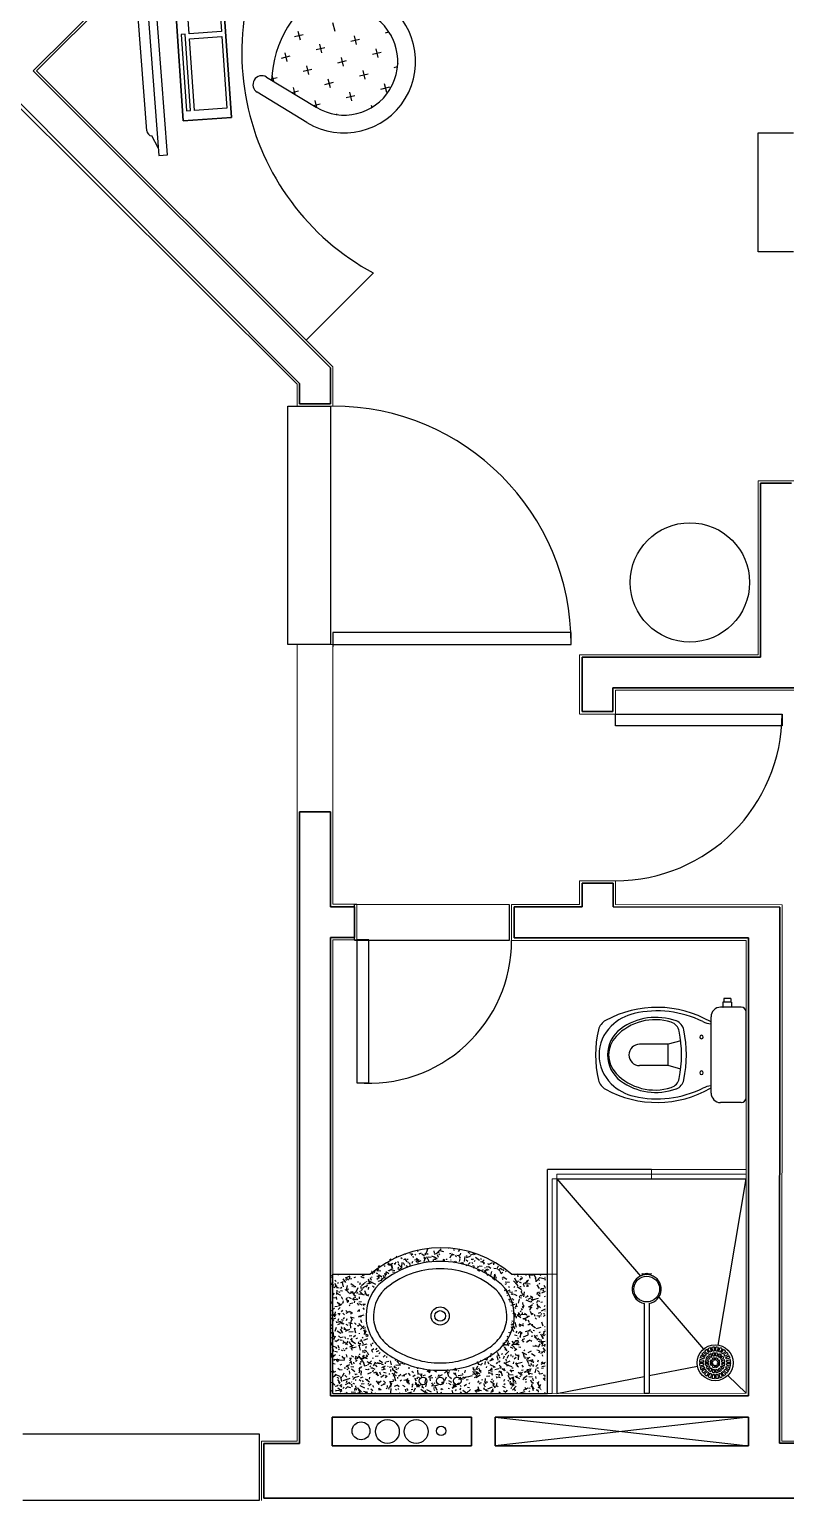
# Model space of a CAD drawing. Header units: millimetres. Extents: x -32319 to 9885, y 990 to 22164.
# Drawn here: x 3684 to 6858, y 9785 to 15960 of the extents above; entities that cross this region are included whole.
import ezdxf

# ---------------------------------------------------------------- set-up
doc = ezdxf.new("R2010")
doc.units = ezdxf.units.MM
doc.layers.add('door', color=53, linetype='Continuous')
doc.layers.add('furniture', color=34, linetype='Continuous')
for name, color, linetype, lineweight in [('plaster', 4, 'Continuous', 13), ('wall', 5, 'Continuous', 35), ('wind', 161, 'Continuous', 5)]:
    doc.layers.add(name, color=color, linetype=linetype, lineweight=lineweight)

msp = doc.modelspace()

# ---------------------------------------------------------------- hatches: boundary and pattern name
h = msp.add_hatch()
h.set_pattern_fill('TRACOS2,_O', color=256, scale=150, angle=180)
h.set_pattern_definition([(180, (205164.31, 301496.59), (-66, -114), [6, -100.5, 4.5, -43.5, 9, -106.5]), (185, (205231.81, 301442.59), (-59.063147, -116.591358), [12, -100.5, 9, -43.5, 18, -106.5]), (190, (205192.81, 301435.09), (-40.33807, -142.67214), [10.5, -25.5, 13.5, -79.5, 7.5, -99]), (195, (205219.81, 301421.59), (-33.75348, -134.830273), [21, -25.5, 22.5, -79.5, 16.5, -99]), (200, (205207.81, 301483.09), (-66.735477, -110.488127), [12, -82.5, 10.5, -61.5, 7.5, -48]), (205, (205186.81, 301504.09), (-74.792355, -109.354257), [16.5, -82.5, 21, -61.5, 18, -48]), (210, (205164.31, 301492.09), (10.98463, -127.025934), [7.5, -49.5, 6, -73.5, 4.5, -97.5]), (215, (205231.81, 301546.09), (-11.16179, -148.815034), [16.5, -49.5, 12, -73.5, 9, -97.5]), (220, (205206.31, 301459.09), (-16.917959, -108.185178), [6, -66, 4.5, -42, 12, -76.5]), (225, (205206.31, 301513.09), (30.759145, -147.431764), [12, -66, 9, -42, 22.5, -76.5]), (230, (205183.81, 301513.09), (40.123932, -117.866747), [3, -55.5, 7.5, -91.5, 9, -46.5]), (240, (205179.31, 301502.59), (49.736515, -111.85383), [7.5, -61.5, 3, -72, 6, -55.5]), (245, (205233.31, 301502.59), (36.47457, -156.03399), [16.5, -61.5, 6, -72, 12, -55.5]), (250, (205195.81, 301520.59), (54.946135, -107.793424), [4.5, -28.5, 9, -48, 6, -66]), (255, (205249.81, 301534.09), (116.29186, -116.570595), [9, -28.5, 18, -48, 12, -66]), (260, (205188.31, 301432.09), (104.28267, -82.359725), [10.5, -66, 4.5, -78, 9, -73.5]), (265, (205174.81, 301540.09), (124.512596, -74.13409), [21, -66, 9, -78, 18, -73.5]), (270, (205179.31, 301496.59), (132, -55.5), [9, -46.5, 6, -91.5, 3, -93]), (275, (205233.31, 301442.59), (141.041254, -97.57876), [18, -46.5, 6, -91.5, 6, -93]), (280, (205203.31, 301450.09), (123.98573, -72.572646), [10.5, -58.5, 9, -48, 10.5, -109.5]), (285, (205176.31, 301423.09), (129.83905, -61.490416), [21, -58.5, 18, -48, 21, -109.5]), (290, (205213.81, 301535.59), (120.22017, -40.84557), [12, -39, 6, -79.5, 9, -87]), (295, (205132.81, 301535.59), (123.322623, -30.21226), [22.5, -39, 12, -79.5, 18, -87]), (300, (205254.31, 301517.59), (143.324972, -14.246134), [7.5, -100.5, 9, -46.5, 10.5, -61.5]), (305, (205240.81, 301504.09), (162.823044, -5.0156), [16.5, -100.5, 18, -46.5, 21, -61.5]), (310, (205221.31, 301550.59), (139.553884, -35.63304), [4.5, -33, 6, -64.5, 12, -84]), (315, (205207.81, 301537.09), (161.220346, -23.334524), [9, -33, 12, -64.5, 22.5, -84]), (320, (205266.31, 301430.59), (110.298426, 17.102844), [9, -54, 10.5, -46.5, 6, -63]), (325, (205206.31, 301525.09), (116.131378, 37.709456), [18, -54, 21, -46.5, 12, -63]), (330, (205141.81, 301559.59), (102.412486, 60.38363), [6, -42, 12, -93, 10.5, -85.5]), (335, (205155.31, 301477.09), (133.46546, 51.963648), [12, -42, 22.5, -93, 21, -85.5]), (340, (205240.81, 301475.59), (118.950537, 81.214345), [9, -63, 7.5, -57, 6, -91.5]), (345, (205254.31, 301529.59), (127.953653, 100.818463), [18, -63, 16.5, -57, 12, -91.5]), (350, (205231.81, 301511.59), (107.822024, 84.561583), [13.5, -49.5, 9, -67.5, 12, -66]), (355, (205164.31, 301444.09), (102.394906, 120.534366), [16.5, -49.5, 18, -67.5, 19.5, -66])])
h.paths.add_polyline_path([(5848.2, 10235.4), (4948.2, 10235.4), (4948.2, 10735.4), (5104.9, 10735.4, -0.37446), (5698, 10735.4), (5848.2, 10735.4)])
h.paths.add_polyline_path([(5673.2, 10449.8, 0.12568), (5708.6, 10541.5, 0.221372), (5655.4, 10692.4, 0.186059), (5398.5, 10789.2, 0.186059), (5141, 10692.4, 0.221372), (5087.8, 10541.5, 0.12568), (5123.2, 10449.8, 0.090827), (5188, 10393.3, 0.145827), (5398.4, 10332.3, 0.145827), (5608.4, 10393.3, 0.090827)], flags=16)
h.paths.add_polyline_path([(5648.2, 10468.6, 0.123903), (5677.6, 10544.8, 0.21906), (5633.8, 10669.8, 0.185248), (5398.2, 10758, 0.185248), (5162.6, 10669.8, 0.21906), (5118.8, 10544.8, 0.123903), (5148.2, 10468.6, 0.09047), (5204.5, 10419.8, 0.14623), (5398.2, 10363.6, 0.14623), (5592, 10419.8, 0.09047)], flags=0)
h.paths.add_polyline_path([(5454, 10287.7, 1), (5485.8, 10287.7, 1)], flags=16)
h.paths.add_polyline_path([(5382.3, 10287.7, 1), (5414.1, 10287.7, 1)], flags=16)
h.paths.add_polyline_path([(5436.3, 10560.5, 1), (5360.1, 10560.5, 1)], flags=0)
h.paths.add_polyline_path([(5420.7, 10560.5, 1), (5375.7, 10560.5, 1)], flags=0)
h.paths.add_polyline_path([(5310.6, 10287.7, 1), (5342.4, 10287.7, 1)], flags=16)

# ---------------------------------------------------------------- linework, layer by layer
for p, q in [((4768.2, 13379.2), (4768.2, 14379.2)), ((4768.2, 14379.2), (4948.2, 14379.2)), ((4948.2, 14379.2), (4948.2, 13379.2)), ((4948.2, 13379.2), (4768.2, 13379.2)), ((5048.2, 12289), (5698.2, 12286.9)), ((5048.2, 12139), (5048.2, 12289)), ((5698.2, 12286.9), (5698.2, 12136.9)), ((5698.2, 12136.9), (5048.2, 12136.9)), ((5639, 10135.4), (6702.3, 10015.4)), ((6702.4, 10135.4), (5639, 10015.4)), ((3656.6, 10065.5), (4648.1, 10065.5)), ((4648.1, 10065.5), (4648.1, 9785.5)), ((4648.1, 9785.5), (3656.6, 9785.5))]:
    msp.add_line(p, q)
for centre, radius in [((5076, 10078), 37.5), ((5186.5, 10075.4), 50), ((5307.5, 10075.5), 50), ((5412, 10078), 20)]:
    msp.add_circle(centre, radius)
at = {"layer": 'door'}
for p, q in [((5958.1, 13429.2), (4958.1, 13429.2)), ((4958.1, 13429.2), (4958.1, 13369.2)), ((5958.1, 13379.2), (5958.1, 13429.2)), ((4958.1, 13379.2), (5958.1, 13379.2)), ((6143.6, 13036.9), (6143.6, 13086.9)), ((6143.6, 13086.9), (6843.6, 13086.9)), ((6843.6, 13036.9), (6143.6, 13036.9)), ((6843.6, 13086.9), (6843.6, 13036.9)), ((5058.1, 12139), (5058.1, 11539)), ((5108.1, 12139), (5058.1, 12139)), ((5108.1, 11539), (5108.1, 12139)), ((5058.1, 11539), (5108.1, 11539))]:
    msp.add_line(p, q, dxfattribs=at)
for centre, radius, start, end in [((4958.1, 13379.2), 1000, 0, 89.99894), ((6143.6, 13086.9), 700, 270.00063, 0), ((5108.1, 12136.9), 600, 265.23636, 0)]:
    msp.add_arc(centre, radius, start, end, dxfattribs=at)
at = {"layer": 'furniture'}
for p, q in [((3714, 15785.8), (4976.2, 17048.1)), ((4174.1, 16121.8), (4226.5, 15431.3)), ((4263.6, 15434.1), (4211.2, 16124.7)), ((4176.6, 15535.1), (4140.5, 16011.7)), ((4797.1, 15930.5), (4833.5, 15939.4)), ((4810.9, 15953.2), (4819.8, 15916.7)), ((4956.6, 15988.7), (4965.5, 15952.3)), ((5047.3, 15933.6), (5056.1, 15897.2)), ((5179.2, 15946.4), (5193, 15949.8)), ((5200.8, 15937), (5201.9, 15932.7)), ((4887.7, 15875.4), (4924.2, 15884.3)), ((4901.5, 15898.1), (4910.4, 15861.6)), ((5033.5, 15910.9), (5069.9, 15919.8)), ((5137.9, 15878.5), (5146.8, 15842)), ((4742, 15839.9), (4778.4, 15848.8)), ((4755.8, 15862.5), (4764.7, 15826.1)), ((4978.4, 15820.3), (5014.8, 15829.2)), ((4992.1, 15843), (5001, 15806.5)), ((5124.1, 15855.8), (5160.5, 15864.7)), ((5228.5, 15823.4), (5229.9, 15817.6)), ((4679, 15760.5), (4887.9, 15633.4)), ((4700.6, 15752.6), (4723.3, 15758.1)), ((4701.6, 15767.9), (4707.7, 15743)), ((4832.6, 15784.8), (4869.1, 15793.7)), ((4846.4, 15807.4), (4855.3, 15771)), ((4937, 15752.3), (4945.9, 15715.9)), ((5069, 15765.2), (5105.4, 15774.1)), ((5082.8, 15787.9), (5091.6, 15751.4)), ((5214.7, 15800.7), (5229, 15804.2)), ((4849, 15569.4), (4640, 15696.4)), ((4785.1, 15696), (4814, 15703)), ((4791.3, 15716.8), (4798.3, 15687.9)), ((4923.3, 15729.7), (4959.7, 15738.6)), ((5027.7, 15697.2), (5036.5, 15660.8)), ((5159.6, 15710.1), (5196.1, 15719)), ((5173.4, 15732.7), (5182.3, 15696.3)), ((5197.1, 15708.8), (5197.3, 15709.2)), ((4875.7, 15640.9), (4904.6, 15647.9)), ((4881.9, 15661.7), (4889, 15632.8)), ((5013.9, 15674.6), (5050.3, 15683.4)), ((5118.3, 15642.1), (5120.6, 15632.7)), ((4531.9, 15591.1), (4329.2, 15576.9, 38.1)), ((4972.6, 15606.6), (4973.5, 15602.9)), ((4224.1, 15462.6), (4197.7, 15513.1)), ((6743.2, 15526.6), (6892.1, 15526.6)), ((6743.2, 15026.6), (6743.2, 15526.6)), ((4226.5, 15431.3), (4263.6, 15434.1)), ((6892.1, 15026.6), (6743.2, 15026.6)), ((4845.8, 14656.4), (5127.6, 14938.3)), ((6672.3, 11856.1), (6585.3, 11856.1)), ((6595.2, 11877.1), (6595.2, 11857.1)), ((6630.6, 11878.1), (6596.2, 11878.1)), ((6598.4, 11892.1), (6598.4, 11878.1)), ((6627.4, 11893.1), (6599.4, 11893.1)), ((6628.4, 11892.1), (6628.4, 11878.1)), ((6631.6, 11877.1), (6631.6, 11857.1)), ((6545.3, 11496.1), (6545.3, 11816.1)), ((6692.3, 11476.1), (6692.3, 11836.1)), ((6364.6, 11701.1), (6245.6, 11701.1)), ((6418, 11715.4), (6364.6, 11701.1)), ((6364.6, 11611.1), (6364.6, 11701.1)), ((6364.6, 11611.1), (6245.6, 11611.1)), ((6418, 11596.8), (6364.6, 11611.1)), ((6672.3, 11456.1), (6585.3, 11456.1)), ((6295.2, 11175.3), (5858.1, 11175.3)), ((5858.1, 10735.3), (5858.1, 11175.3)), ((5898.1, 11135.3), (5898.1, 10235.5)), ((5898.1, 11135.3), (6692.3, 11135.3)), ((4958.1, 10735.3), (5114.8, 10735.3)), ((4958.1, 10235.3), (4958.1, 10735.3)), ((5707.9, 10735.3), (5858.1, 10735.3)), ((5858.1, 10235.3), (5858.1, 10735.3)), ((6255.3, 10736.9), (6257, 10731.2)), ((6293, 10731.3), (6294.6, 10736.8)), ((6265.2, 10613.2), (6265.2, 10235.1)), ((6285.2, 10613.2), (6285.2, 10235.1)), ((6513.9, 10373.9), (6498.2, 10378.1)), ((6515.5, 10379.7), (6499.7, 10383.9)), ((6518.2, 10386.1), (6504, 10394.3)), ((6521.2, 10391.3), (6507, 10399.5)), ((6525.4, 10396.8), (6513.8, 10408.4)), ((6529.6, 10401.1), (6518.1, 10412.6)), ((6535.1, 10372.1), (6523.1, 10377.1)), ((6537.4, 10377.6), (6525.4, 10382.6)), ((6535.1, 10405.3), (6527, 10419.4)), ((6540.3, 10381.9), (6531.1, 10391.1)), ((6540.3, 10408.3), (6532.2, 10422.4)), ((6544.5, 10386.2), (6535.3, 10395.4)), ((6546.8, 10410.9), (6542.5, 10426.7)), ((6548.8, 10389), (6543.8, 10401.1)), ((6552.8, 10369.4), (6546, 10376.2)), ((6552.6, 10412.5), (6548.3, 10428.3)), ((6554.4, 10391.3), (6549.4, 10403.4)), ((6557.1, 10373.6), (6550.2, 10380.5)), ((6559.4, 10413.4), (6559.4, 10429.7)), ((6559.4, 10392.3), (6559.4, 10405.4)), ((6559.4, 10374.6), (6559.4, 10384.3)), ((6565.4, 10413.4), (6565.4, 10429.7)), ((6565.4, 10392.3), (6565.4, 10405.4)), ((6565.4, 10374.6), (6565.4, 10384.3)), ((6567.8, 10373.6), (6574.7, 10380.5)), ((6570.5, 10391.3), (6575.5, 10403.4)), ((6572.1, 10369.4), (6578.9, 10376.2)), ((6572.3, 10412.5), (6576.6, 10428.3)), ((6576.1, 10389), (6581.1, 10401.1)), ((6578.1, 10410.9), (6582.4, 10426.7)), ((6580.4, 10386.2), (6589.6, 10395.4)), ((6584.6, 10408.3), (6592.7, 10422.4)), ((6584.6, 10381.9), (6593.8, 10391.1)), ((6587.5, 10377.6), (6599.5, 10382.6)), ((6589.7, 10405.3), (6597.9, 10419.4)), ((6589.8, 10372.1), (6601.8, 10377.1)), ((6595.3, 10401.1), (6606.8, 10412.6)), ((6599.5, 10396.8), (6611, 10408.4)), ((6603.7, 10391.3), (6617.9, 10399.5)), ((6606.7, 10386.1), (6620.9, 10394.3)), ((6609.4, 10379.7), (6625.2, 10383.9)), ((6610.9, 10373.9), (6626.7, 10378.1)), ((6513, 10367), (6496.7, 10367)), ((6513, 10361), (6496.7, 10361)), ((6513.9, 10354.1), (6498.2, 10349.9)), ((6515.5, 10348.3), (6499.7, 10344.1)), ((6518.2, 10341.9), (6504, 10333.7)), ((6521.2, 10336.7), (6507, 10328.5)), ((6525.4, 10331.2), (6513.8, 10319.6)), ((6529.6, 10326.9), (6518.1, 10315.4)), ((6534.1, 10367), (6521.1, 10367)), ((6534.1, 10361), (6521.1, 10361)), ((6535.1, 10355.9), (6523.1, 10350.9)), ((6537.4, 10350.4), (6525.4, 10345.4)), ((6535.1, 10322.7), (6527, 10308.6)), ((6540.3, 10346.1), (6531.1, 10336.8)), ((6540.3, 10319.7), (6532.2, 10305.6)), ((6544.5, 10341.8), (6535.3, 10332.6)), ((6551.9, 10367), (6542.2, 10367)), ((6551.9, 10361), (6542.2, 10361)), ((6546.8, 10317), (6542.5, 10301.3)), ((6548.8, 10339), (6543.8, 10326.9)), ((6552.8, 10358.6), (6546, 10351.8)), ((6552.6, 10315.5), (6548.3, 10299.7)), ((6554.4, 10336.7), (6549.4, 10324.6)), ((6557.1, 10354.4), (6550.2, 10347.5)), ((6559.4, 10353.4), (6559.4, 10343.7)), ((6559.4, 10335.7), (6559.4, 10322.6)), ((6559.4, 10314.6), (6559.4, 10298.3)), ((6565.4, 10353.4), (6565.4, 10343.7)), ((6565.4, 10335.7), (6565.4, 10322.6)), ((6565.4, 10314.6), (6565.4, 10298.3)), ((6567.8, 10354.4), (6574.7, 10347.5)), ((6570.5, 10336.7), (6575.5, 10324.6)), ((6572.1, 10358.6), (6578.9, 10351.8)), ((6572.3, 10315.5), (6576.6, 10299.7)), ((6573, 10367), (6582.7, 10367)), ((6573, 10361), (6582.7, 10361)), ((6576.1, 10339), (6581.1, 10326.9)), ((6578.1, 10317), (6582.4, 10301.3)), ((6580.4, 10341.8), (6589.6, 10332.6)), ((6584.6, 10346.1), (6593.8, 10336.8)), ((6584.6, 10319.7), (6592.7, 10305.6)), ((6587.5, 10350.4), (6599.5, 10345.4)), ((6589.7, 10322.7), (6597.9, 10308.6)), ((6589.8, 10355.9), (6601.8, 10350.9)), ((6590.8, 10367), (6603.8, 10367)), ((6590.8, 10361), (6603.8, 10361)), ((6595.3, 10326.9), (6606.8, 10315.4)), ((6599.5, 10331.2), (6611, 10319.6)), ((6603.7, 10336.7), (6617.9, 10328.5)), ((6606.7, 10341.9), (6620.9, 10333.7)), ((6609.4, 10348.3), (6625.2, 10344.1)), ((6610.9, 10354.1), (6626.7, 10349.9)), ((6611.9, 10367), (6628.2, 10367)), ((6611.9, 10361), (6628.2, 10361)), ((4958.1, 10235.3), (5858.1, 10235.3)), ((6285.2, 10235.5), (6265.2, 10235.5))]:
    msp.add_line(p, q, dxfattribs=at)
at = {"layer": 'furniture', "ltscale": 4}
for p, q in [((5898.1, 11135.3), (6248.9, 10728)), ((6575, 10438.4), (6692.3, 11135.3)), ((6325.5, 10639.1), (6513.2, 10421.2)), ((6285.2, 10310.4), (6488.3, 10349.7)), ((5898.1, 10235.5), (6265.2, 10306.5)), ((6616.1, 10310.9), (6692.3, 10235.6))]:
    msp.add_line(p, q, dxfattribs=at)
at = {"layer": 'furniture'}
for centre, radius in [((6456.5, 13639.3), 250.5), ((6275.2, 10673.2), 54.1), ((5408.1, 10560.4), 38.1), ((5408.1, 10560.4), 22.5), ((6562.4, 10364), 75.5), ((5336.4, 10287.7), 15.9), ((5408.1, 10287.7), 15.9), ((5479.8, 10287.7), 15.9)]:
    msp.add_circle(centre, radius, dxfattribs=at)
for centre, radius, start, end in [((5627.2, 15863.6), 1051.9, 141.19427, 241.6331), ((5166, 15727.9), 466.1, 119.80064, 177.59375), ((5005.1, 15826.1), 300, 328.69719, 58.69719), ((5005.1, 15826.1), 225, 328.69719, 58.69719), ((4659.5, 15728.5), 37.5, 58.69719, 238.69719), ((5004.8, 15825.7), 225, 238.69719, 328.69719), ((5004.8, 15825.7), 300, 238.69719, 328.69719), ((4200.5, 15536.9), 24, 184.33738, 263.22525), ((6585.3, 11816.1), 40, 89.99986, 180.00014), ((6596.2, 11877.1), 1, 90.00133, 179.99867), ((6596.2, 11857.1), 1, 180.00133, 269.99867), ((6599.4, 11892.1), 1, 90.00133, 179.99867), ((6627.4, 11892.1), 1, 0.00133, 89.99867), ((6630.6, 11877.1), 1, 0.00133, 89.99867), ((6630.6, 11857.1), 1, 270.00133, 359.99867), ((6672.3, 11836.1), 20, 0.00021, 90), ((6131.3, 11747.7), 60, 118.67423, 166.41306), ((6318.5, 11405.6), 450, 60.09397, 118.67676), ((6266.5, 11634.7), 200, 102.784, 134.53177), ((6309.5, 11578.6), 225, 72.3142, 136.45058), ((6313.7, 11563.6), 250, 69.916, 126.42868), ((6318.5, 11405.6), 435, 63.82193, 102.78909), ((6382.4, 11751.4), 50, 10.98906, 69.91727), ((6554.5, 11885.7), 100, 243.82224, 264.72693), ((6510.4, 11656.1), 450, 166.41403, 193.58597), ((6245.4, 11656.1), 170, 134.53368, 225.46643), ((6245.4, 11656.1), 135, 126.42796, 233.57204), ((6227.9, 11656.1), 112.5, 136.45079, 223.5494), ((6362.6, 11745.3), 50, 11.43528, 72.31356), ((5921.6, 11656.1), 500, 348.56461, 11.43539), ((5891.6, 11656.1), 550, 349.01114, 10.98886), ((6505.4, 11731.1), 7.5, 0, 180), ((6245.6, 11656.1), 45, 90.00025, 269.99975), ((6505.4, 11731.1), 7.5, 180, 0), ((6131.3, 11564.5), 60, 193.58656, 241.32416), ((6309.5, 11733.6), 225, 223.54944, 287.68573), ((6313.7, 11748.6), 250, 233.57132, 290.084), ((6362.6, 11566.9), 50, 287.68644, 348.56472), ((6382.4, 11560.8), 50, 290.08431, 349.01111), ((6505.4, 11581.1), 7.5, 0, 180), ((6505.4, 11581.1), 7.5, 180, 0), ((6318.5, 11906.7), 450, 241.32323, 299.90607), ((6266.5, 11677.5), 200, 225.46825, 257.21651), ((6318.5, 11906.7), 435, 257.21091, 296.17807), ((6554.5, 11426.5), 100, 95.27307, 116.17776), ((6585.3, 11496.1), 40, 179.99993, 269.85924), ((6672.3, 11476), 20, 270.00035, 359.99965), ((5411.3, 10394.9), 451.4, 48.94217, 131.05783), ((5405.1, 10406.8), 382.4, 89.51618, 131.67562), ((5405.1, 10406.8), 351.1, 89.51618, 131.49595), ((5411, 10406.8), 351.1, 48.50405, 90.48382), ((5411.3, 10407.5), 381.7, 48.28564, 90.44508), ((5286.4, 10559.8), 189.6, 135.61805, 185.54756), ((5529.8, 10559.8), 189.6, 354.45244, 44.38195), ((6275.2, 10673.2), 60.8, 107.38796, 260.53127), ((6255.7, 10737), 0.485, 83.97868, 197.38796), ((6259.8, 10776), 38.8, 263.97868, 293.35334), ((6275.2, 10673.2), 60.8, 73.0092, 107.38796), ((6290.6, 10776), 38.8, 246.64666, 275.28949), ((6275.2, 10673.2), 60.8, 279.46873, 73.0092), ((6294.2, 10736.9), 0.485, 343.0092, 95.28949), ((5286.4, 10559.8), 158.4, 135.99793, 185.42198), ((5529.8, 10559.8), 158.4, 354.57802, 44.00207), ((5294.9, 10565), 198.7, 186.82334, 215.47682), ((5294.9, 10565), 167.4, 186.94269, 215.19526), ((5521.3, 10565), 167.4, 324.80474, 353.05731), ((5521.3, 10565), 198.7, 324.52318, 353.17666), ((5319.8, 10598.3), 238.6, 218.51589, 239.27497), ((5319.8, 10598.3), 207.4, 218.74671, 239.42453), ((5496.3, 10598.3), 207.4, 300.57547, 321.25329), ((5496.3, 10598.3), 238.6, 300.72503, 321.48411), ((5405.3, 10715.8), 383.5, 237.26249, 270.4496), ((5405.3, 10715.8), 352.3, 237.17199, 270.4496), ((5410.8, 10715.8), 352.3, 269.5504, 302.82801), ((5411.1, 10715), 382.7, 269.58614, 302.77325), ((6562.4, 10364), 65.8, 167.61318, 177.38682), ((6562.4, 10364), 65.8, 152.61318, 162.38682), ((6562.4, 10364), 65.8, 137.61318, 147.38682), ((6562.4, 10364), 49.5, 168.4746, 176.5254), ((6562.4, 10364), 49.5, 153.4746, 161.5254), ((6562.4, 10364), 65.8, 122.61318, 132.38682), ((6562.4, 10364), 41.5, 161.64548, 175.85452), ((6562.4, 10364), 49.5, 138.4746, 146.5254), ((6562.4, 10364), 41.5, 139.14548, 153.35452), ((6562.4, 10364), 49.5, 123.4746, 131.5254), ((6562.4, 10364), 65.8, 107.61318, 117.38682), ((6562.4, 10364), 41.5, 116.64548, 130.85452), ((6562.4, 10364), 28.5, 141.04233, 151.45767), ((6562.4, 10364), 49.5, 108.4746, 116.5254), ((6562.4, 10364), 20.5, 143.41497, 171.58503), ((6562.4, 10364), 28.5, 118.54233, 128.95767), ((6562.4, 10364), 65.8, 92.61318, 102.38682), ((6562.4, 10364), 41.5, 94.14548, 108.35452), ((6562.4, 10364), 20.5, 98.41497, 126.58503), ((6562.4, 10364), 49.5, 93.4746, 101.5254), ((6562.4, 10364), 28.5, 96.04233, 106.45767), ((6562.4, 10364), 11, 105.82662, 119.17338), ((6562.4, 10364), 65.8, 77.61318, 87.38682), ((6562.4, 10364), 49.5, 78.4746, 86.5254), ((6562.4, 10364), 41.5, 71.64548, 85.85452), ((6562.4, 10364), 28.5, 73.54233, 83.95767), ((6562.4, 10364), 20.5, 53.41497, 81.58503), ((6562.4, 10364), 11, 60.82662, 74.17338), ((6562.4, 10364), 28.5, 51.04233, 61.45767), ((6562.4, 10364), 49.5, 63.4746, 71.5254), ((6562.4, 10364), 20.5, 8.41497, 36.58503), ((6562.4, 10364), 41.5, 49.14548, 63.35452), ((6562.4, 10364), 65.8, 62.61318, 72.38682), ((6562.4, 10364), 28.5, 28.54233, 38.95767), ((6562.4, 10364), 49.5, 48.4746, 56.5254), ((6562.4, 10364), 41.5, 26.64548, 40.85452), ((6562.4, 10364), 65.8, 47.61318, 57.38682), ((6562.4, 10364), 49.5, 33.4746, 41.5254), ((6562.4, 10364), 41.5, 4.14548, 18.35452), ((6562.4, 10364), 49.5, 18.4746, 26.5254), ((6562.4, 10364), 49.5, 3.4746, 11.5254), ((6562.4, 10364), 65.8, 32.61318, 42.38682), ((6562.4, 10364), 65.8, 17.61318, 27.38682), ((6562.4, 10364), 65.8, 2.61318, 12.38682), ((6562.4, 10364), 65.8, 182.61318, 192.38682), ((6562.4, 10364), 65.8, 197.61318, 207.38682), ((6562.4, 10364), 65.8, 212.61318, 222.38682), ((6562.4, 10364), 49.5, 183.4746, 191.5254), ((6562.4, 10364), 49.5, 198.4746, 206.5254), ((6562.4, 10364), 65.8, 227.61318, 237.38682), ((6562.4, 10364), 41.5, 184.14548, 198.35452), ((6562.4, 10364), 49.5, 213.4746, 221.5254), ((6562.4, 10364), 41.5, 206.64548, 220.85452), ((6562.4, 10364), 49.5, 228.4746, 236.5254), ((6562.4, 10364), 28.5, 163.54233, 173.95767), ((6562.4, 10364), 28.5, 186.04233, 196.45767), ((6562.4, 10364), 41.5, 229.14548, 243.35452), ((6562.4, 10364), 28.5, 208.54233, 218.95767), ((6562.4, 10364), 49.5, 243.4746, 251.5254), ((6562.4, 10364), 20.5, 188.41497, 216.58503), ((6562.4, 10364), 28.5, 231.04233, 241.45767), ((6562.4, 10364), 41.5, 251.64548, 265.85452), ((6562.4, 10364), 20.5, 233.41497, 261.58503), ((6562.4, 10364), 11, 150.82662, 164.17338), ((6562.4, 10364), 11, 195.82662, 209.17338), ((6562.4, 10364), 49.5, 258.4746, 266.5254), ((6562.4, 10364), 28.5, 253.54233, 263.95767), ((6562.4, 10364), 11, 240.82662, 254.17338), ((6562.4, 10364), 11, 285.82662, 299.17338), ((6562.4, 10364), 20.5, 278.41497, 306.58503), ((6562.4, 10364), 28.5, 276.04233, 286.45767), ((6562.4, 10364), 41.5, 274.14548, 288.35452), ((6562.4, 10364), 49.5, 273.4746, 281.5254), ((6562.4, 10364), 11, 15.82662, 29.17338), ((6562.4, 10364), 11, 330.82662, 344.17338), ((6562.4, 10364), 28.5, 298.54233, 308.95767), ((6562.4, 10364), 49.5, 288.4746, 296.5254), ((6562.4, 10364), 20.5, 323.41497, 351.58503), ((6562.4, 10364), 41.5, 296.64548, 310.85452), ((6562.4, 10364), 28.5, 321.04233, 331.45767), ((6562.4, 10364), 49.5, 303.4746, 311.5254), ((6562.4, 10364), 28.5, 6.04233, 16.45767), ((6562.4, 10364), 28.5, 343.54233, 353.95767), ((6562.4, 10364), 41.5, 319.14548, 333.35452), ((6562.4, 10364), 65.8, 302.61318, 312.38682), ((6562.4, 10364), 49.5, 318.4746, 326.5254), ((6562.4, 10364), 41.5, 341.64548, 355.85452), ((6562.4, 10364), 49.5, 333.4746, 341.5254), ((6562.4, 10364), 49.5, 348.4746, 356.5254), ((6562.4, 10364), 65.8, 317.61318, 327.38682), ((6562.4, 10364), 65.8, 332.61318, 342.38682), ((6562.4, 10364), 65.8, 347.61318, 357.38682), ((6562.4, 10364), 65.8, 242.61318, 252.38682), ((6562.4, 10364), 65.8, 257.61318, 267.38682), ((6562.4, 10364), 65.8, 272.61318, 282.38682), ((6562.4, 10364), 65.8, 287.61318, 297.38682)]:
    msp.add_arc(centre, radius, start, end, dxfattribs=at)
for points in [[(4296.9, 16058.4, 13.5), (4329.2, 15576.9, -25.4), (4329.2, 15576.9, 38.1), (4296.9, 16058.4, 13.5)], [(4531.9, 15591.1), (4498.2, 16072.5), (4498.2, 16072.5, -25.4), (4531.9, 15591.1, -25.4)], [(4354.6, 15941.5, 28.6), (4349, 16021.7, 28.6), (4484.2, 16031.2, 3.2), (4489.8, 15950.9, 3.2)], [(4360.2, 15619.4, 31.8), (4337.7, 15940.3, 31.8), (4320.8, 15939.1, 34.9), (4343.3, 15618.2, 34.9)], [(4356, 15921.4, 28.6), (4491.2, 15930.9, 3.2), (4512.2, 15630, 3.2), (4377.1, 15620.5, 28.6)], [(4531.9, 15591.1), (4329.2, 15576.9, 38.1), (4329.2, 15576.9, -25.4), (4531.9, 15591.1, -25.4)]]:
    msp.add_3dface(points, dxfattribs=at)
at = {"layer": 'plaster'}
for p, q in [((3713.9, 15785.8), (5343.2, 17415)), ((3714, 15785.8), (4976.2, 17048.1)), ((4808.1, 14470.7), (3504.3, 15769.5)), ((3713.9, 15785.8), (4958.1, 14544.3)), ((4958.1, 14379.2), (4958.1, 14544.3)), ((4808.1, 14470.7), (4808.1, 14379.2)), ((4808.1, 14379.2), (4958.1, 14379.2)), ((6743.2, 14065.3), (6743.2, 13335.9)), ((6743.2, 14065.3), (6893.2, 14065.3)), ((4958.1, 13379.2), (4808.1, 13379.2)), ((4958.1, 13379.2), (4808.1, 13379.2)), ((4808.1, 13379.2), (4808.1, 10035.4)), ((4958.1, 12289), (4958.1, 13379.2)), ((6743.2, 13335.9), (5993.6, 13335.9)), ((5993.6, 13087.1), (5993.6, 13335.9)), ((9593.1, 13185.4), (6143.6, 13186.9)), ((6143.6, 13086.9), (6143.6, 13186.9)), ((5993.6, 13086.9), (6143.6, 13086.9)), ((6143.7, 12386.9), (5993.7, 12386.9)), ((5993.7, 12386.9), (5993.7, 12286.9)), ((6143.7, 12286.9), (6143.7, 12386.9)), ((5058.1, 12289), (4958.1, 12289)), ((5058.1, 12139), (5058.1, 12289)), ((5708.1, 12286.9), (5993.7, 12286.9)), ((5708.1, 12136.9), (5708.1, 12286.9)), ((6143.7, 12286.9), (6843.3, 12286.5)), ((6843.6, 12286.5), (6842.5, 10035.4)), ((4958.1, 12139), (4958.1, 10235.3)), ((5058.1, 12139), (4958.1, 12139)), ((5708.1, 12136.9), (6692.3, 12136.9)), ((6692.5, 10235.6), (6692.3, 12136.9)), ((4958.1, 10235.3), (6692.3, 10235.6)), ((4658, 10035.4), (4658, 9785.4)), ((4808.1, 10035.4), (4658, 10035.4)), ((4808.1, 10035.4), (4658, 10035.4)), ((4658, 10035.4), (4658, 9785.4)), ((6842.5, 10035.4), (9593.1, 10035.4))]:
    msp.add_line(p, q, dxfattribs=at)
at = {"layer": 'wall'}
for p, q in [((3699.8, 15785.8), (5343.2, 17429.2)), ((2212.1, 17080.9), (4818.1, 14474.8)), ((3699.8, 15785.8), (4948.1, 14540.1)), ((4948.1, 14389.2), (4948.1, 14540.1)), ((4818.1, 14474.8), (4818.1, 14389.2)), ((4818.1, 14389.2), (4948.1, 14389.2)), ((6753.2, 14055.3), (6883.2, 14055.3)), ((6753.2, 14055.3), (6753.2, 13325.3)), ((6003.6, 13325.3), (6753.2, 13325.3)), ((6003.6, 13097.1), (6003.6, 13325.3)), ((8986.6, 13195.7), (6133.6, 13197.1)), ((6133.6, 13096.9), (6133.6, 13196.9)), ((6003.6, 13096.9), (6133.6, 13096.9)), ((4948.1, 12676.9), (4818.1, 12676.9)), ((4948.1, 12676.9), (4818.1, 12676.9)), ((4818.1, 12676.9), (4818.1, 10025.4)), ((4948.1, 12277.3), (4948.1, 12676.9)), ((6133.7, 12376.9), (6003.7, 12376.9)), ((6003.7, 12376.9), (6003.7, 12276.9)), ((6133.7, 12276.9), (6133.7, 12376.9)), ((5048.1, 12277.3), (4948.1, 12277.3)), ((5048.1, 12149), (5048.1, 12277.3)), ((5718.1, 12146.9), (5718.1, 12276.9)), ((5718.1, 12276.9), (6003.7, 12276.9)), ((6133.7, 12276.9), (6833.4, 12276.6)), ((6833.5, 12276.6), (6832.5, 10026)), ((5048.1, 12149), (4948.1, 12149)), ((4948.1, 12149), (4948.1, 10225.3)), ((6702.3, 12146.9), (5718.1, 12146.9)), ((6702.3, 10225.6), (6702.3, 12146.9)), ((4948.1, 10225.3), (6702.3, 10225.6)), ((4955, 10135.5), (4954.9, 10015.5)), ((5539, 10135.3), (4955, 10135.5)), ((5539, 10135.3), (5539, 10015.3)), ((6702.4, 10135.4), (5639, 10135.4)), ((5639, 10135.4), (5639, 10015.4)), ((6702.4, 10135.4), (6702.3, 10015.4)), ((4668, 10025.4), (4818.1, 10025.4)), ((4668, 9795.4), (4668, 10025.4)), ((4668, 10025.4), (4818.1, 10025.4)), ((4668, 9795.4), (4668, 10025.4)), ((5539, 10015.3), (4954.9, 10015.5)), ((6702.3, 10015.4), (5639, 10015.3)), ((6832.5, 10026), (8444.8, 10025.4)), ((8444.8, 9795.4), (4668, 9795.4))]:
    msp.add_line(p, q, dxfattribs=at)
at = {"layer": 'wind'}
for p, q in [((5878.1, 11135.3), (5898.1, 11135.3)), ((5878.1, 10735.3), (5878.1, 11135.3)), ((5898.1, 11155.3), (6692.3, 11155.3)), ((5898.1, 11135.3), (5898.1, 11155.3)), ((6295.2, 11135.3), (5898.1, 11135.3)), ((5898.1, 11135.3), (5898.1, 10735.3)), ((6295.2, 11175.3), (6692.3, 11175.3)), ((6295.2, 11155.3), (6295.2, 11175.3)), ((6295.2, 11155.3), (6295.2, 11135.3)), ((6692.3, 11175.3), (6692.3, 11155.3)), ((5858.1, 10735.3), (5878.1, 10735.3)), ((5858.1, 10235.3), (5858.1, 10735.3)), ((5898.1, 10735.3), (5878.1, 10735.3)), ((5878.1, 10735.3), (5878.1, 10235.5)), ((5878.1, 10235.5), (5858.1, 10235.5))]:
    msp.add_line(p, q, dxfattribs=at)

doc.saveas('drawing.dxf')
